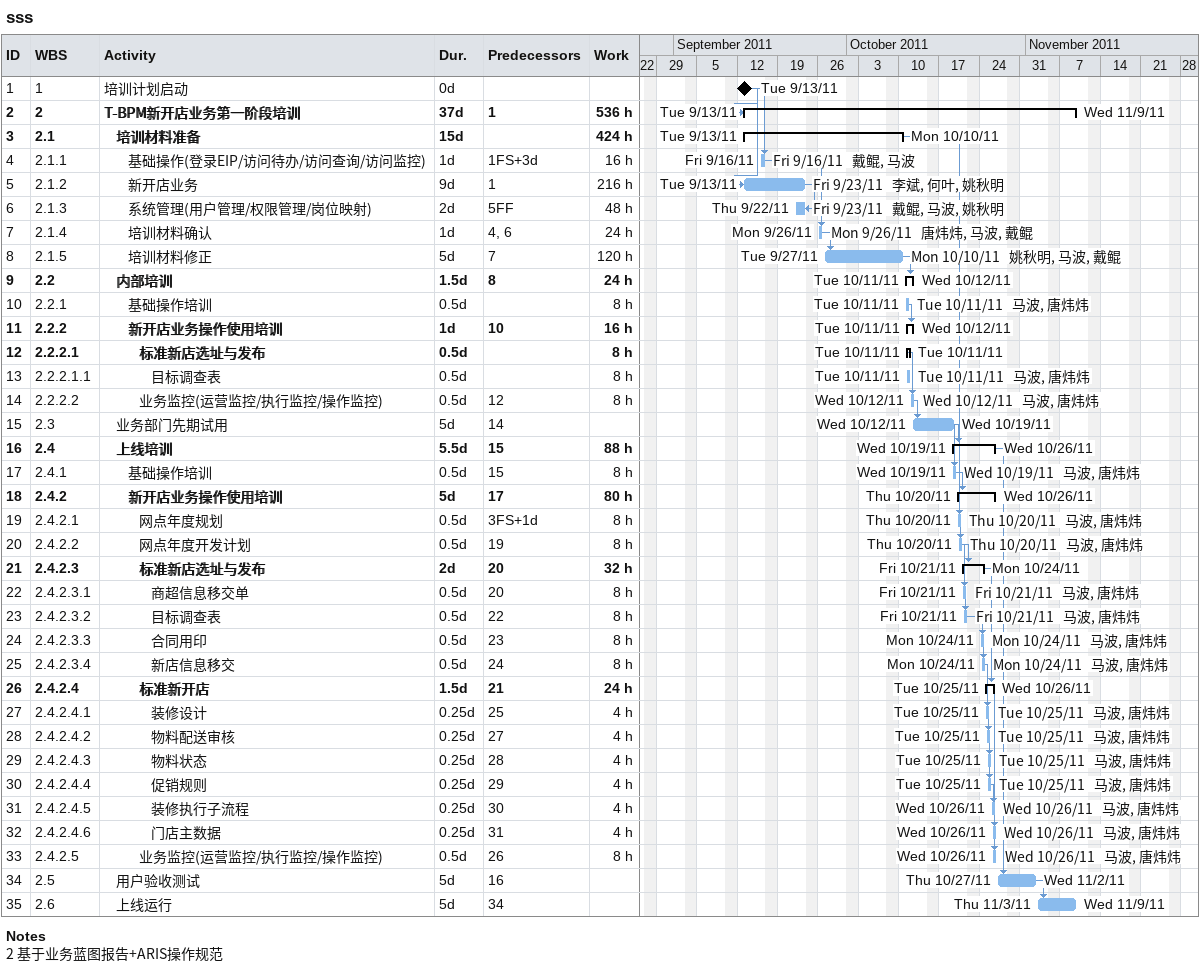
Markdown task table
sss

| ID | WBS | Task | Duration | Start | Finish | Predecessors | Resources | Work (h) |
|---|---|---|---|---|---|---|---|---|
| 1 | 1 | 培训计划启动 | 0d | 2011-09-13 | 2011-09-13 |  |  |  |
| 2 | 2 | **T-BPM新开店业务第一阶段培训** | 37d | 2011-09-13 | 2011-11-09 | 1 |  | 536 |
| 3 | 2.1 | **培训材料准备** | 15d | 2011-09-13 | 2011-10-10 |  |  | 424 |
| 4 | 2.1.1 | 基础操作(登录EIP/访问待办/访问查询/访问监控) | 1d | 2011-09-16 | 2011-09-16 | 1FS+3d | 戴鲲, 马波 | 16 |
| 5 | 2.1.2 | 新开店业务 | 9d | 2011-09-13 | 2011-09-23 | 1 | 李斌, 何叶, 姚秋明 | 216 |
| 6 | 2.1.3 | 系统管理(用户管理/权限管理/岗位映射) | 2d | 2011-09-22 | 2011-09-23 | 5FF | 戴鲲, 马波, 姚秋明 | 48 |
| 7 | 2.1.4 | 培训材料确认 | 1d | 2011-09-26 | 2011-09-26 | 4, 6 | 唐炜炜, 马波, 戴鲲 | 24 |
| 8 | 2.1.5 | 培训材料修正 | 5d | 2011-09-27 | 2011-10-10 | 7 | 姚秋明, 马波, 戴鲲 | 120 |
| 9 | 2.2 | **内部培训** | 1.5d | 2011-10-11 | 2011-10-12 | 8 |  | 24 |
| 10 | 2.2.1 | 基础操作培训 | 0.5d | 2011-10-11 | 2011-10-11 |  | 马波, 唐炜炜 | 8 |
| 11 | 2.2.2 | **新开店业务操作使用培训** | 1d | 2011-10-11 | 2011-10-12 | 10 |  | 16 |
| 12 | 2.2.2.1 | **标准新店选址与发布** | 0.5d | 2011-10-11 | 2011-10-11 |  |  | 8 |
| 13 | 2.2.2.1.1 | 目标调查表 | 0.5d | 2011-10-11 | 2011-10-11 |  | 马波, 唐炜炜 | 8 |
| 14 | 2.2.2.2 | 业务监控(运营监控/执行监控/操作监控) | 0.5d | 2011-10-12 | 2011-10-12 | 12 | 马波, 唐炜炜 | 8 |
| 15 | 2.3 | 业务部门先期试用 | 5d | 2011-10-12 | 2011-10-19 | 14 |  |  |
| 16 | 2.4 | **上线培训** | 5.5d | 2011-10-19 | 2011-10-26 | 15 |  | 88 |
| 17 | 2.4.1 | 基础操作培训 | 0.5d | 2011-10-19 | 2011-10-19 | 15 | 马波, 唐炜炜 | 8 |
| 18 | 2.4.2 | **新开店业务操作使用培训** | 5d | 2011-10-20 | 2011-10-26 | 17 |  | 80 |
| 19 | 2.4.2.1 | 网点年度规划 | 0.5d | 2011-10-20 | 2011-10-20 | 3FS+1d | 马波, 唐炜炜 | 8 |
| 20 | 2.4.2.2 | 网点年度开发计划 | 0.5d | 2011-10-20 | 2011-10-20 | 19 | 马波, 唐炜炜 | 8 |
| 21 | 2.4.2.3 | **标准新店选址与发布** | 2d | 2011-10-21 | 2011-10-24 | 20 |  | 32 |
| 22 | 2.4.2.3.1 | 商超信息移交单 | 0.5d | 2011-10-21 | 2011-10-21 | 20 | 马波, 唐炜炜 | 8 |
| 23 | 2.4.2.3.2 | 目标调查表 | 0.5d | 2011-10-21 | 2011-10-21 | 22 | 马波, 唐炜炜 | 8 |
| 24 | 2.4.2.3.3 | 合同用印 | 0.5d | 2011-10-24 | 2011-10-24 | 23 | 马波, 唐炜炜 | 8 |
| 25 | 2.4.2.3.4 | 新店信息移交 | 0.5d | 2011-10-24 | 2011-10-24 | 24 | 马波, 唐炜炜 | 8 |
| 26 | 2.4.2.4 | **标准新开店** | 1.5d | 2011-10-25 | 2011-10-26 | 21 |  | 24 |
| 27 | 2.4.2.4.1 | 装修设计 | 0.25d | 2011-10-25 | 2011-10-25 | 25 | 马波, 唐炜炜 | 4 |
| 28 | 2.4.2.4.2 | 物料配送审核 | 0.25d | 2011-10-25 | 2011-10-25 | 27 | 马波, 唐炜炜 | 4 |
| 29 | 2.4.2.4.3 | 物料状态 | 0.25d | 2011-10-25 | 2011-10-25 | 28 | 马波, 唐炜炜 | 4 |
| 30 | 2.4.2.4.4 | 促销规则 | 0.25d | 2011-10-25 | 2011-10-25 | 29 | 马波, 唐炜炜 | 4 |
| 31 | 2.4.2.4.5 | 装修执行子流程 | 0.25d | 2011-10-26 | 2011-10-26 | 30 | 马波, 唐炜炜 | 4 |
| 32 | 2.4.2.4.6 | 门店主数据 | 0.25d | 2011-10-26 | 2011-10-26 | 31 | 马波, 唐炜炜 | 4 |
| 33 | 2.4.2.5 | 业务监控(运营监控/执行监控/操作监控) | 0.5d | 2011-10-26 | 2011-10-26 | 26 | 马波, 唐炜炜 | 8 |
| 34 | 2.5 | 用户验收测试 | 5d | 2011-10-27 | 2011-11-02 | 16 |  |  |
| 35 | 2.6 | 上线运行 | 5d | 2011-11-03 | 2011-11-09 | 34 |  |  |

Notes
- 2: 基于业务蓝图报告+ARIS操作规范
